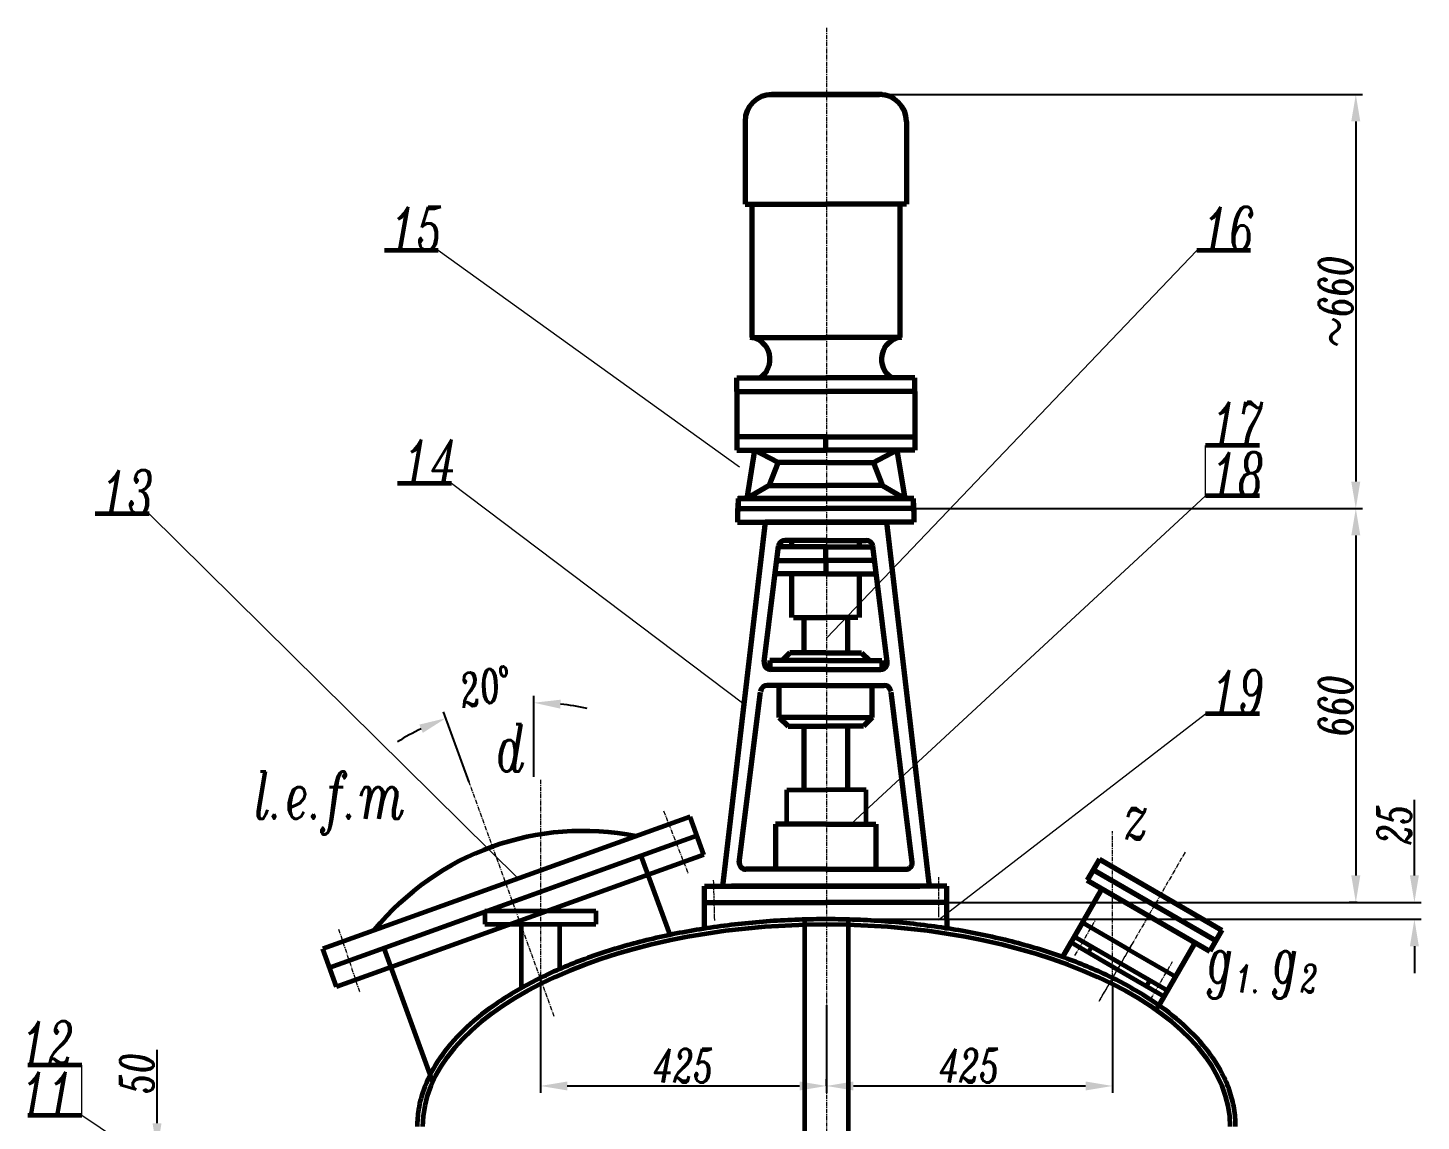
# Model space of a CAD drawing. Header units: millimetres. Extents: x -7276 to 873, y -270 to 3405.
# Drawn here: x -7271 to -5201, y 1762 to 3386 of the extents above; entities that cross this region are included whole.
import ezdxf

# ---------------------------------------------------------------- set-up
doc = ezdxf.new("R2010")
doc.units = ezdxf.units.MM
doc.header["$LTSCALE"] = 0.2
doc.linetypes.add('CENTER', pattern=[50.8, 31.75, -6.35, 6.35, -6.35])
doc.linetypes.add('CENTER2', pattern=[28.575, 19.05, -3.175, 3.175, -3.175])
doc.layers.get('0').update_dxf_attribs({"lineweight": 60})
for name, color, linetype, lineweight in [('1', 1, 'Continuous', 20), ('3', 3, 'CENTER', 20), ('sh', 7, 'Continuous', 70), ('zh', 1, 'CENTER2', 20), ('实体', 7, 'Continuous', 60)]:
    doc.layers.add(name, color=color, linetype=linetype, lineweight=lineweight)
doc.styles.add('工程字', font='italicc.shx', dxfattribs={"width": 0.67})
doc.dimstyles.new('机械制图', dxfattribs={"dimtxt": 50, "dimasz": 40, "dimexe": 10, "dimexo": 0, "dimgap": 5, "dimtad": 1, "dimdec": 0, "dimzin": 0, "dimdsep": 46, "dimtxsty": '工程字', "dimcen": 0.09, "dimadec": 0, "dimazin": 0, "dimtfac": 1, "dimtdec": 0, "dimtofl": 0, "dimtmove": 0, "dimatfit": 3, "dimldrblk": 'NONE', "dimfxl": 0, "dimtolj": 1, "dimtzin": 0, "dimarcsym": 0})

# ---------------------------------------------------------------- blocks, each defined once
blk = doc.blocks.new('*D82')
at = {"layer": '1', "color": 0, "lineweight": -2}
for p, q in [((-6085.9, 3286.7), (-5288.4, 3286.7)), ((-5298.4, 3246.7), (-5298.4, 2711.7)), ((-6020.9, 2671.7), (-5288.4, 2671.7))]:
    blk.add_line(p, q, dxfattribs=at)
at = {"layer": '1', "color": 0}
for points in [[(-5305.1, 3246.7), (-5291.7, 3246.7), (-5298.4, 3286.7)], [(-5305.1, 2711.7), (-5291.7, 2711.7), (-5298.4, 2671.7)]]:
    blk.add_solid(points, dxfattribs=at)
at = {"layer": 'Defpoints', "color": 0}
for p in [(-6085.9, 3286.7), (-6020.9, 2671.7), (-5298.4, 2671.7)]:
    blk.add_point(p, dxfattribs=at)
at = {"layer": '1', "color": 0, "insert": (-5328.4, 2979.2), "char_height": 50, "attachment_point": 5, "rotation": 90, "style": '工程字'}
blk.add_mtext('\\A1;{\\fItalicC|b0|i0|c134|p2;～}660', dxfattribs=at)
blk = doc.blocks.new('_None')
blk = doc.blocks.new('*D95')
at = {"layer": '1', "color": 0, "linetype": 'Continuous', "lineweight": -2}
for p, q in [((-6519.9, 2273.3), (-6519.9, 2393.3)), ((-6615.8, 2265.3), (-6653.8, 2369.7))]:
    blk.add_line(p, q, dxfattribs=at)
for start, end in [(77.9761, 83.9881), (116.0119, 122.0239)]:
    blk.add_arc((-6519.9, 2001.9), 381.4, start, end, dxfattribs=at)
at = {"layer": '1', "color": 0, "linetype": 'Continuous'}
for points in [[(-6480.3, 2374.5), (-6479.6, 2387.8), (-6519.9, 2383.3)], [(-6689.8, 2350.8), (-6684.6, 2338.5), (-6650.4, 2360.3)]]:
    blk.add_solid(points, dxfattribs=at)
at = {"layer": 'Defpoints', "color": 0, "linetype": 'Continuous'}
for p in [(-6564.2, 2380.7), (-6615.8, 2265.3), (-6519.9, 2273.3), (-6519.9, 1970), (-6514.6, 1987.1)]:
    blk.add_point(p, dxfattribs=at)
at = {"layer": '1', "color": 0, "linetype": 'Continuous', "insert": (-6591.4, 2407), "char_height": 50, "attachment_point": 5, "rotation": 10, "style": '工程字'}
blk.add_mtext('\\A1;20°', dxfattribs=at)
blk = doc.blocks.new('*D108')
at = {"layer": '1', "color": 0, "lineweight": -2}
for p, q in [((-6020.9, 2671.7), (-5288.4, 2671.7)), ((-5298.4, 2631.7), (-5298.4, 2126.7)), ((-5296.3, 2086.7), (-5308.4, 2086.7))]:
    blk.add_line(p, q, dxfattribs=at)
at = {"layer": '1', "color": 0}
for points in [[(-5305.1, 2631.7), (-5291.7, 2631.7), (-5298.4, 2671.7)], [(-5305.1, 2126.7), (-5291.7, 2126.7), (-5298.4, 2086.7)]]:
    blk.add_solid(points, dxfattribs=at)
at = {"layer": 'Defpoints', "color": 0}
for p in [(-6020.9, 2671.7), (-5298.4, 2086.7), (-5296.3, 2086.7)]:
    blk.add_point(p, dxfattribs=at)
at = {"layer": '1', "color": 0, "insert": (-5328.4, 2379.2), "char_height": 50, "attachment_point": 5, "rotation": 90, "style": '工程字'}
blk.add_mtext('\\A1;660', dxfattribs=at)
blk = doc.blocks.new('*D109')
at = {"layer": '1', "color": 0, "lineweight": -2}
for p, q in [((-5211.3, 2126.7), (-5211.3, 2238.9)), ((-6085.9, 2086.7), (-5201.3, 2086.7)), ((-6084.9, 2061.7), (-5201.3, 2061.7)), ((-5211.3, 2021.7), (-5211.3, 1981.7))]:
    blk.add_line(p, q, dxfattribs=at)
at = {"layer": '1', "color": 0}
for points in [[(-5218, 2126.7), (-5204.7, 2126.7), (-5211.3, 2086.7)], [(-5218, 2021.7), (-5204.7, 2021.7), (-5211.3, 2061.7)]]:
    blk.add_solid(points, dxfattribs=at)
at = {"layer": 'Defpoints', "color": 0}
for p in [(-6085.9, 2086.7), (-5211.3, 2086.7), (-6084.9, 2061.7)]:
    blk.add_point(p, dxfattribs=at)
at = {"layer": '1', "color": 0, "insert": (-5241.3, 2202.8), "char_height": 50, "attachment_point": 5, "rotation": 90, "style": '工程字'}
blk.add_mtext('\\A1;25', dxfattribs=at)
blk = doc.blocks.new('*D110')
at = {"layer": '1', "color": 0, "linetype": 'Continuous', "lineweight": -2}
for p, q in [((-5659.9, 1965.4), (-5659.9, 1804.1)), ((-6084.9, 1814.1), (-6084.9, 1824.1)), ((-6044.9, 1814.1), (-5699.9, 1814.1))]:
    blk.add_line(p, q, dxfattribs=at)
at = {"layer": '1', "color": 0, "linetype": 'Continuous'}
for points in [[(-6044.9, 1820.7), (-6044.9, 1807.4), (-6084.9, 1814.1)], [(-5699.9, 1820.7), (-5699.9, 1807.4), (-5659.9, 1814.1)]]:
    blk.add_solid(points, dxfattribs=at)
at = {"layer": 'Defpoints', "color": 0, "linetype": 'Continuous'}
for p in [(-5659.9, 1965.4), (-6084.9, 1814.1), (-5659.9, 1814.1)]:
    blk.add_point(p, dxfattribs=at)
at = {"layer": '1', "color": 0, "linetype": 'Continuous', "insert": (-5872.4, 1844.1), "char_height": 50, "attachment_point": 5, "style": '工程字'}
blk.add_mtext('\\A1;425', dxfattribs=at)
blk = doc.blocks.new('*D111')
at = {"layer": '1', "color": 0, "linetype": 'Continuous', "lineweight": -2}
for p, q in [((-6509.9, 1974.4), (-6509.9, 1804.1)), ((-6084.9, 1934.1), (-6084.9, 1804.1)), ((-6469.9, 1814.1), (-6124.9, 1814.1))]:
    blk.add_line(p, q, dxfattribs=at)
at = {"layer": '1', "color": 0, "linetype": 'Continuous'}
for points in [[(-6469.9, 1820.7), (-6469.9, 1807.4), (-6509.9, 1814.1)], [(-6124.9, 1820.7), (-6124.9, 1807.4), (-6084.9, 1814.1)]]:
    blk.add_solid(points, dxfattribs=at)
at = {"layer": 'Defpoints', "color": 0, "linetype": 'Continuous'}
for p in [(-6509.9, 1974.4), (-6084.9, 1934.1), (-6084.9, 1814.1)]:
    blk.add_point(p, dxfattribs=at)
at = {"layer": '1', "color": 0, "linetype": 'Continuous', "insert": (-6297.4, 1844.1), "char_height": 50, "attachment_point": 5, "style": '工程字'}
blk.add_mtext('\\A1;425', dxfattribs=at)
blk = doc.blocks.new('*D112')
at = {"layer": '1', "color": 0, "linetype": 'Continuous', "lineweight": -2}
for p, q in [((-7079.5, 1758.7), (-7079.5, 1867.7)), ((-6684.9, 1718.7), (-7089.5, 1718.7)), ((-6699.7, 1669.1), (-7089.5, 1669.1)), ((-7079.5, 1629.1), (-7079.5, 1589.1))]:
    blk.add_line(p, q, dxfattribs=at)
at = {"layer": '1', "color": 0, "linetype": 'Continuous'}
for points in [[(-7086.2, 1758.7), (-7072.8, 1758.7), (-7079.5, 1718.7)], [(-7086.2, 1629.1), (-7072.8, 1629.1), (-7079.5, 1669.1)]]:
    blk.add_solid(points, dxfattribs=at)
at = {"layer": 'Defpoints', "color": 0, "linetype": 'Continuous'}
for p in [(-7079.5, 1718.7), (-6684.9, 1718.7), (-6699.7, 1669.1)]:
    blk.add_point(p, dxfattribs=at)
at = {"layer": '1', "color": 0, "linetype": 'Continuous', "insert": (-7109.5, 1833.2), "char_height": 50, "attachment_point": 5, "rotation": 90, "style": '工程字'}
blk.add_mtext('\\A1;50', dxfattribs=at)

msp = doc.modelspace()

# ---------------------------------------------------------------- linework, layer by layer
at = {"linetype": 'Continuous'}
for p, q in [((-6661.7, 3054.9), (-6741.7, 3054.9)), ((-5454.8, 3054.9), (-5534.8, 3054.9)), ((-5441.6, 2765.4), (-5521.6, 2765.4)), ((-6642.1, 2708.9), (-6722.1, 2708.9)), ((-5441.6, 2690.4), (-5521.6, 2690.4)), ((-7091.4, 2663.8), (-7171.4, 2663.8)), ((-5441.6, 2366.6), (-5521.6, 2366.6)), ((-7191.4, 1845.1), (-7271.4, 1845.1)), ((-7191.4, 1770.1), (-7271.4, 1770.1))]:
    msp.add_line(p, q, dxfattribs=at)
for p, q in [((-6287.5, 2213.9), (-6833.4, 2017.9)), ((-6267, 2157.5), (-6287.5, 2213.9)), ((-6277.3, 2185.7), (-6823.2, 1989.7)), ((-6267, 2157.5), (-6812.9, 1961.5)), ((-6317.2, 2038.4), (-6360, 2156)), ((-6397.3, 2142.6), (-6703.1, 2032.8)), ((-6117.4, 2061.2), (-6117.4, 1503.3)), ((-6052.4, 2061.2), (-6052.4, 1503.3)), ((-5716.6, 2036.2), (-5704.6, 2057)), ((-5704.5, 2056.9), (-5635.4, 2016.7)), ((-5716.6, 2036.2), (-5647.4, 1995.9)), ((-6812.9, 1961.5), (-6833.4, 2017.9)), ((-6669.9, 1820.4), (-6742.1, 2018.8)), ((-5733.1, 2007.7), (-5721.6, 2027.5)), ((-5721.6, 2027.5), (-5652.4, 1987.3)), ((-5695.7, 2012.4), (-5690.7, 2021.1)), ((-5637.4, 2017.9), (-5566.3, 1976.5)), ((-5647.4, 1995.9), (-5578.3, 1955.7)), ((-5652.4, 1987.3), (-5583.3, 1947.1)), ((-5609.2, 1962.1), (-5604.2, 1970.8)), ((-5578.3, 1955.7), (-5566.3, 1976.5)), ((-5594, 1928.6), (-5583.3, 1947.1))]:
    msp.add_line(p, q)
msp.add_arc((-6446.6, 1792.7), 400, 78.676, 140.8223)
at = {"layer": '1', "linetype": 'Continuous'}
for p, q in [((-6214.2, 2733), (-6661.7, 3054.9)), ((-6084.9, 2479.2), (-5534.8, 3054.9)), ((-5521.6, 2690.4), (-5521.6, 2765.4)), ((-6207.7, 2381.2), (-6642.1, 2708.9)), ((-6048.7, 2202.9), (-5521.6, 2690.4)), ((-6542.4, 2121.7), (-7091.4, 2663.8)), ((-5918.5, 2060.7), (-5521.6, 2366.6)), ((-7191.4, 1770.1), (-7191.4, 1845.1)), ((-6912.9, 1584.9), (-7191.4, 1770.1))]:
    msp.add_line(p, q, dxfattribs=at)
at = {"layer": '3'}
for p, q in [((-6084.9, 3385.6), (-6084.9, 1553.3)), ((-6489.2, 1917.3), (-6615.8, 2265.3)), ((-6509.9, 2268.7), (-6509.9, 1965.4)), ((-6327, 2222.7), (-6290.5, 2130.2)), ((-5659.9, 1965.4), (-5659.9, 2192.3)), ((-5552.1, 2161.1), (-5679.7, 1940.1)), ((-5715.7, 2007.7), (-5685.6, 2059.8)), ((-6809.7, 2047), (-6778.2, 1952.7)), ((-5679.7, 1940.1), (-5630.2, 2025.8)), ((-5603.3, 1942.4), (-5570.7, 1998.8))]:
    msp.add_line(p, q, dxfattribs=at)
at = {"layer": 'sh'}
for p, q in [((-6170, 3286.7), (-6085.9, 3286.7)), ((-6085.9, 3286.7), (-6165.9, 3286.7)), ((-6085.9, 3286.7), (-6005.9, 3286.7)), ((-6001.9, 3286.7), (-6085.9, 3286.7)), ((-6205.9, 3246.7), (-6205.9, 3124)), ((-5965.9, 3246.7), (-5965.9, 3124)), ((-6205.9, 3124), (-6195.9, 3124)), ((-6205.9, 3124), (-6085.9, 3124)), ((-6195.9, 3124), (-6195.9, 2925.8)), ((-5965.9, 3124), (-6085.9, 3124)), ((-5975.9, 3124), (-5975.9, 2925.8)), ((-5965.9, 3124), (-5975.9, 3124)), ((-6195.9, 2925.8), (-6085.9, 2925.8)), ((-5975.9, 2925.8), (-6085.9, 2925.8)), ((-6218.1, 2845.7), (-6218.1, 2865.7)), ((-6218.1, 2865.7), (-6085.9, 2865.7)), ((-5953.8, 2865.7), (-6085.9, 2865.7)), ((-5953.8, 2845.7), (-5953.8, 2865.7)), ((-6218.1, 2845.7), (-6218.1, 2758.2)), ((-6218.1, 2845.7), (-6085.9, 2845.7)), ((-5953.8, 2845.7), (-6085.9, 2845.7)), ((-5953.8, 2845.7), (-5953.8, 2758.2)), ((-6085.9, 2778.2), (-6218.1, 2778.2)), ((-6085.9, 2778.2), (-5953.8, 2778.2)), ((-6085.9, 2758.2), (-6085.9, 2778.2)), ((-6085.9, 2758.2), (-6085.9, 2778.2)), ((-6218.1, 2758.2), (-6085.9, 2758.2)), ((-6191.7, 2758.2), (-6203.3, 2686.7)), ((-6156.8, 2740.1), (-6191.7, 2758.2)), ((-5953.8, 2758.2), (-6085.9, 2758.2)), ((-6015.1, 2740.1), (-5980.2, 2758.2)), ((-5980.2, 2758.2), (-5968.6, 2686.7)), ((-6156.8, 2740.1), (-6170.2, 2706)), ((-6085.9, 2740.1), (-6156.8, 2740.1)), ((-6085.9, 2740.1), (-6015.1, 2740.1)), ((-6015.1, 2740.1), (-6001.7, 2706)), ((-6170.2, 2706), (-6203.3, 2686.7)), ((-6170.2, 2706), (-6085.9, 2706)), ((-6001.7, 2706), (-6085.9, 2706)), ((-6001.7, 2706), (-5968.6, 2686.7)), ((-6215.9, 2686.7), (-6217, 2660.3)), ((-6217, 2686.7), (-6085.9, 2686.7)), ((-6217, 2671.7), (-6217, 2651.7)), ((-6215.9, 2686.7), (-6215.9, 2671.7)), ((-6085.9, 2686.7), (-6215.9, 2686.7)), ((-6215.9, 2671.7), (-6085.9, 2671.7)), ((-5954.9, 2686.7), (-6085.9, 2686.7)), ((-6085.9, 2686.7), (-5955.9, 2686.7)), ((-5955.9, 2671.7), (-6085.9, 2671.7)), ((-5955.9, 2686.7), (-5954.9, 2660.3)), ((-5955.9, 2686.7), (-5955.9, 2671.7)), ((-5954.9, 2671.7), (-5954.9, 2651.7)), ((-6175.9, 2651.7), (-6239.4, 2110.7)), ((-6217, 2651.7), (-6085.9, 2651.7)), ((-6085.9, 2651.7), (-6175.9, 2651.7)), ((-5954.9, 2651.7), (-6085.9, 2651.7)), ((-6085.9, 2651.7), (-5995.9, 2651.7)), ((-5995.9, 2651.7), (-5932.5, 2110.7)), ((-6177.4, 2444.1), (-6156, 2615.7)), ((-6085.9, 2614.7), (-6156.1, 2614.7)), ((-6085.9, 2624.4), (-6146.1, 2624.4)), ((-6136.1, 2615.4), (-6136.1, 2624.4)), ((-6085.9, 2624.4), (-6025.8, 2624.4)), ((-6085.9, 2614.7), (-6015.8, 2614.7)), ((-6085.9, 2594.7), (-6085.9, 2614.7)), ((-6085.9, 2594.7), (-6085.9, 2614.7)), ((-6035.8, 2615.4), (-6035.8, 2624.4)), ((-5994.5, 2444.1), (-6015.9, 2615.7)), ((-6156.1, 2594.7), (-6085.9, 2594.7)), ((-6015.8, 2594.7), (-6085.9, 2594.7)), ((-6085.9, 2594.7), (-6085.9, 2574.7)), ((-6085.9, 2594.7), (-6085.9, 2574.7)), ((-6085.9, 2574.7), (-6161.1, 2574.7)), ((-6136.1, 2509.7), (-6136.1, 2574.7)), ((-6085.9, 2574.7), (-6010.8, 2574.7)), ((-6035.8, 2509.7), (-6035.8, 2574.7)), ((-6133.8, 2509.7), (-6085.9, 2509.7)), ((-6118.4, 2509.7), (-6118.4, 2457.2)), ((-6038.1, 2509.7), (-6085.9, 2509.7)), ((-6053.4, 2509.7), (-6053.4, 2457.2)), ((-6169.1, 2445.9), (-6169.1, 2432.8)), ((-6085.9, 2445.9), (-6169.1, 2445.9)), ((-6139.2, 2457.2), (-6150.9, 2445.9)), ((-6085.9, 2457.2), (-6139.2, 2457.2)), ((-6085.9, 2457.2), (-6032.7, 2457.2)), ((-6085.9, 2445.9), (-6002.8, 2445.9)), ((-6032.7, 2457.2), (-6021, 2445.9)), ((-6002.8, 2445.9), (-6002.8, 2432.8)), ((-6085.9, 2432.8), (-6167.5, 2432.8)), ((-6085.9, 2432.8), (-6004.4, 2432.8)), ((-6085.9, 2408.9), (-6173, 2408.9)), ((-6155.1, 2361.5), (-6155.1, 2408.9)), ((-6085.9, 2408.9), (-5998.9, 2408.9)), ((-6016.8, 2361.5), (-6016.8, 2408.9)), ((-6214.5, 2145.9), (-6182.8, 2398.9)), ((-5957.3, 2145.9), (-5988.9, 2398.9)), ((-6155.1, 2361.5), (-6142, 2348.7)), ((-6085.9, 2361.5), (-6155.1, 2361.5)), ((-6085.9, 2361.5), (-6016.8, 2361.5)), ((-6016.8, 2361.5), (-6029.9, 2348.7)), ((-6142, 2348.7), (-6085.9, 2348.7)), ((-6118.4, 2348.7), (-6118.4, 2253.9)), ((-6029.9, 2348.7), (-6085.9, 2348.7)), ((-6053.4, 2348.7), (-6053.4, 2253.9)), ((-6160.5, 2202.9), (-6160.5, 2135.9)), ((-6085.9, 2202.9), (-6160.5, 2202.9)), ((-6085.9, 2202.9), (-6011.4, 2202.9)), ((-6011.4, 2202.9), (-6011.4, 2135.9)), ((-6085.9, 2135.9), (-6204.6, 2135.9)), ((-6085.9, 2135.9), (-5967.3, 2135.9)), ((-5679.3, 2150.7), (-5697.3, 2119.5)), ((-5688.3, 2135.1), (-5506.5, 2030.1)), ((-5679.3, 2150.7), (-5497.5, 2045.7)), ((-5697.3, 2119.5), (-5515.5, 2014.5)), ((-6265.9, 2086.7), (-6265.9, 2110.7)), ((-6265.9, 2110.7), (-6085.9, 2110.7)), ((-6225.9, 2110.7), (-6225.9, 2110.7)), ((-6085.9, 2110.7), (-6225.9, 2110.7)), ((-6085.9, 2110.7), (-6225.9, 2110.7)), ((-6085.9, 2110.7), (-5945.9, 2110.7)), ((-6085.9, 2110.7), (-5945.9, 2110.7)), ((-5905.9, 2110.7), (-6085.9, 2110.7)), ((-5945.9, 2110.7), (-5945.9, 2110.7)), ((-5905.9, 2086.7), (-5905.9, 2110.7)), ((-5675.7, 2107), (-5734.3, 2005.6)), ((-6265.9, 2047.8), (-6265.9, 2086.7)), ((-6265.9, 2086.7), (-6085.9, 2086.7)), ((-5905.9, 2086.7), (-6085.9, 2086.7)), ((-5905.9, 2061.7), (-5905.9, 2086.7)), ((-5905.9, 2061.7), (-5905.9, 2086.7)), ((-5905.9, 2061.7), (-5905.9, 2045.2)), ((-5497.5, 2045.7), (-5515.5, 2014.5)), ((-5537.1, 2027), (-5591, 1933.8))]:
    msp.add_line(p, q, dxfattribs=at)
for centre, radius, start, end in [((-6165.9, 3246.7), 40, 90, 180), ((-6005.9, 3246.7), 40, 0, 90), ((-6201.2, 2893.5), 32.5, 301.2162, 85.011), ((-5970.7, 2893.5), 32.5, 94.989, 238.7838), ((-6146.1, 2614.4), 10, 90, 172.8758), ((-6025.8, 2614.4), 10, 7.1242, 90), ((-6167.5, 2442.8), 10, 172.8758, 270), ((-6004.4, 2442.8), 10, 270, 7.1242), ((-6173, 2398.9), 10, 90, 172.8758), ((-5998.9, 2398.9), 10, 7.1242, 90), ((-6204.6, 2145.9), 10, 172.8758, 270), ((-5967.3, 2145.9), 10, 270, 7.1242)]:
    msp.add_arc(centre, radius, start, end, dxfattribs=at)
at = {"layer": 'zh'}
for p, q in [((-6253, 2119.5), (-6251.4, 2060)), ((-5918.5, 2124.2), (-5918.5, 2064.7))]:
    msp.add_line(p, q, dxfattribs=at)
at = {"layer": '实体'}
for p, q in [((-6143.8, 2202.9), (-6143.8, 2253.9)), ((-6143.8, 2253.9), (-6084.9, 2253.9)), ((-6026, 2253.9), (-6084.9, 2253.9)), ((-6026, 2202.9), (-6026, 2253.9)), ((-6592.4, 2074.4), (-6427.4, 2074.4)), ((-6592.4, 2074.4), (-6592.4, 2054.4)), ((-6427.4, 2074.4), (-6427.4, 2054.4)), ((-6592.4, 2054.4), (-6427.4, 2054.4)), ((-6538.4, 2054.4), (-6538.4, 1959.3)), ((-6481.4, 2054.4), (-6481.4, 1987.5))]:
    msp.add_line(p, q, dxfattribs=at)
msp.add_ellipse((-6084.9, 1753.7), major_axis=(-600, 0), ratio=0.5, start_param=3.141593, end_param=6.283185, dxfattribs=at)
msp.add_open_spline([(-5476.9, 1753.7), (-5476.9, 1762.6), (-5477.7, 1771.6), (-5480.7, 1789.4), (-5483, 1798.3), (-5489, 1815.9), (-5492.8, 1824.5), (-5504.7, 1847.4), (-5514.2, 1861.4), (-5536.8, 1888.3), (-5550, 1901.4), (-5579.8, 1926.2), (-5596.4, 1938.1), (-5632.7, 1960.5), (-5652.4, 1971.1), (-5694.5, 1990.6), (-5717, 1999.6), (-5764.1, 2016), (-5788.8, 2023.3), (-5840, 2036.1), (-5866.5, 2041.6), (-5920.7, 2050.6), (-5948.5, 2054.2), (-6004.7, 2059.3), (-6033.2, 2060.9), (-6090.3, 2062), (-6118.9, 2061.5), (-6175.7, 2058.6), (-6203.9, 2056.1), (-6259.4, 2049.1), (-6286.6, 2044.7), (-6339.6, 2033.9), (-6365.3, 2027.5), (-6414.8, 2013.1), (-6438.5, 2005), (-6483.4, 1987.1), (-6504.7, 1977.4), (-6544.2, 1956.5), (-6562.6, 1945.3), (-6596, 1921.7), (-6611.1, 1909.3), (-6637.6, 1883.4), (-6649.1, 1869.9), (-6668.3, 1842.1), (-6675.9, 1827.8), (-6685.9, 1801.9), (-6689.1, 1790.4), (-6692.2, 1770.4), (-6692.9, 1762), (-6692.9, 1753.7)], degree=3, knots=[3.141593, 3.141593, 3.141593, 3.141593, 3.226689, 3.226689, 3.311784, 3.311784, 3.39688, 3.39688, 3.53878, 3.53878, 3.68068, 3.68068, 3.82258, 3.82258, 3.96448, 3.96448, 4.10638, 4.10638, 4.248279, 4.248279, 4.390179, 4.390179, 4.532079, 4.532079, 4.673979, 4.673979, 4.815879, 4.815879, 4.957779, 4.957779, 5.099679, 5.099679, 5.241578, 5.241578, 5.383478, 5.383478, 5.525378, 5.525378, 5.667278, 5.667278, 5.809178, 5.809178, 5.951078, 5.951078, 6.092977, 6.092977, 6.203546, 6.203546, 6.283185, 6.283185, 6.283185, 6.283185], dxfattribs=at)

# ---------------------------------------------------------------- texts
at = {"layer": '1', "linetype": 'Continuous', "style": '工程字', "width": 0.67}
for s, p in [('15', (-6732.6, 3054.9)), ('16', (-5525.7, 3054.9)), ('17', (-5512.5, 2765.4)), ('14', (-6713, 2709)), ('18', (-5512.5, 2690.4)), ('13', (-7162.3, 2663.8)), ('19', (-5512.5, 2366.6)), ('12', (-7281, 1845.1)), ('11', (-7281, 1770.1))]:
    msp.add_text(s, height=65, dxfattribs=at).set_placement(p)
at = {"layer": '1', "style": '工程字', "width": 0.67}
for s, height, p in [('d', 70, (-6576.1, 2281.2)), ('l.e.f.m', 70, (-6935.7, 2211)), ('z', 70, (-5645.2, 2180.2)), ('g', 70, (-5519.7, 1967.4)), ('g', 70, (-5422.9, 1967.4)), ('1.', 42, (-5477.3, 1952.7)), ('2', 42, (-5380.5, 1952.7))]:
    msp.add_text(s, height=height, dxfattribs=at).set_placement(p)

# ---------------------------------------------------------------- dimensions: what is measured, and where the dimension line sits
at = {"layer": '1'}
for base, p1, p2, text, picture, middle in [((-5298.4, 2671.7), (-6085.9, 3286.7), (-6020.9, 2671.7), '{\\fItalicC|b0|i0|c134|p2;～}660', '*D82', (-5328.4, 2979.2)), ((-5298.4, 2086.7), (-6020.9, 2671.7), (-5296.3, 2086.7), '660', '*D108', (-5328.4, 2379.2))]:
    dim = msp.add_linear_dim(base=base, p1=p1, p2=p2, angle=90, text=text, dimstyle='机械制图', dxfattribs=at)
    dim.commit()
    dim.dimension.update_dxf_attribs({"geometry": picture, "text_midpoint": middle})
at = {"layer": '1', "color": 1, "linetype": 'Continuous'}
dim = msp.add_angular_dim_2l(base=(-6564.2, 2380.7), line1=((-6519.9, 2273.3), (-6519.9, 1970)), line2=((-6514.6, 1987.1), (-6615.8, 2265.3)), dimstyle='机械制图', dxfattribs=at)
dim.commit()
dim.dimension.update_dxf_attribs({"geometry": '*D95', "text_midpoint": (-6591.4, 2407)})
at = {"layer": '1'}
dim = msp.add_linear_dim(base=(-5211.3, 2086.7), p1=(-6084.9, 2061.7), p2=(-6085.9, 2086.7), angle=90, dimstyle='机械制图', dxfattribs=at)
dim.commit()
dim.dimension.update_dxf_attribs({"geometry": '*D109', "text_midpoint": (-5241.3, 2202.8)})
at = {"layer": '1', "color": 1, "linetype": 'Continuous'}
for base, p1, p2, picture, middle in [((-6084.9, 1814.1), (-6509.9, 1974.4), (-6084.9, 1934.1), '*D111', (-6297.4, 1844.1)), ((-5659.9, 1814.1), (-6084.9, 1814.1), (-5659.9, 1965.4), '*D110', (-5872.4, 1844.1))]:
    dim = msp.add_linear_dim(base=base, p1=p1, p2=p2, dimstyle='机械制图', dxfattribs=at)
    dim.commit()
    dim.dimension.update_dxf_attribs({"geometry": picture, "text_midpoint": middle})
dim = msp.add_linear_dim(base=(-7079.5, 1718.7), p1=(-6699.7, 1669.1), p2=(-6684.9, 1718.7), angle=90, dimstyle='机械制图', dxfattribs=at)
dim.commit()
dim.dimension.update_dxf_attribs({"geometry": '*D112', "text_midpoint": (-7109.5, 1833.2)})

doc.saveas('drawing.dxf')
